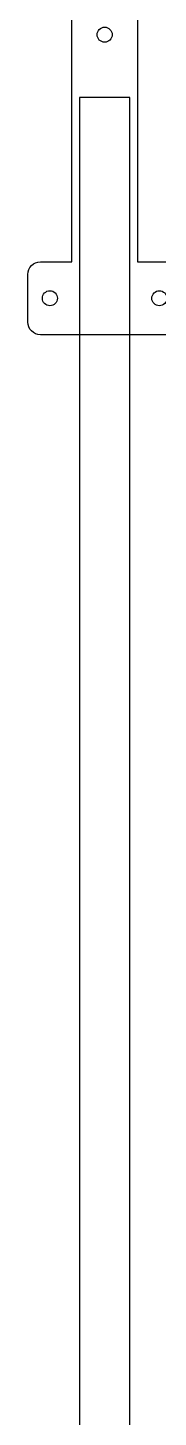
# Model space of a CAD drawing. Header units: millimetres. Extents: x 151130 to 215929, y 2134 to 34533.
# Drawn here: x 163695 to 163747, y 21702 to 22255 of the extents above; entities that cross this region are included whole.
import ezdxf

# ---------------------------------------------------------------- set-up
doc = ezdxf.new("R2010")
doc.units = ezdxf.units.MM
doc.layers.add('2D', color=7, linetype='Continuous')
doc.layers.add('MUEBLES', color=8, linetype='Continuous')

# ---------------------------------------------------------------- blocks, each defined once
blk = doc.blocks.new('SP.LI.5LCS.070')
at = {"layer": '2D'}
blk.add_line((121, -209), (-121, -209), dxfattribs=at)
blk.add_lwpolyline([(-121, -209), (-121, -221.5, -0.414214), (-126, -226.5), (-145, -226.5, -0.414214), (-150, -221.5), (-150, -170.5, -0.414214), (-145, -165.5), (-126, -165.5, -0.414214), (-121, -170.5), (-121, -183)], format="xyb", dxfattribs=at)
blk.add_lwpolyline([(-121, -183), (121, -183)], dxfattribs=at)
for centre in [(-135.5, -174.25), (-30.5, -196), (-135.5, -217.75)]:
    blk.add_circle(centre, 3, dxfattribs=at)
blk = doc.blocks.new('T2')
at = {"layer": 'MUEBLES'}
blk.add_lwpolyline([(55.5, -556), (1444.5, -556), (1444.5, -536), (55.5, -536)], close=True, dxfattribs=at)
blk.add_blockref('SP.LI.5LCS.070', (1500, -350))

msp = doc.modelspace()

# ---------------------------------------------------------------- block references
at = {"color": 5, "rotation": 90}
msp.add_blockref('T2', (163179.88, 20783.22), dxfattribs=at)

doc.saveas('drawing.dxf')
